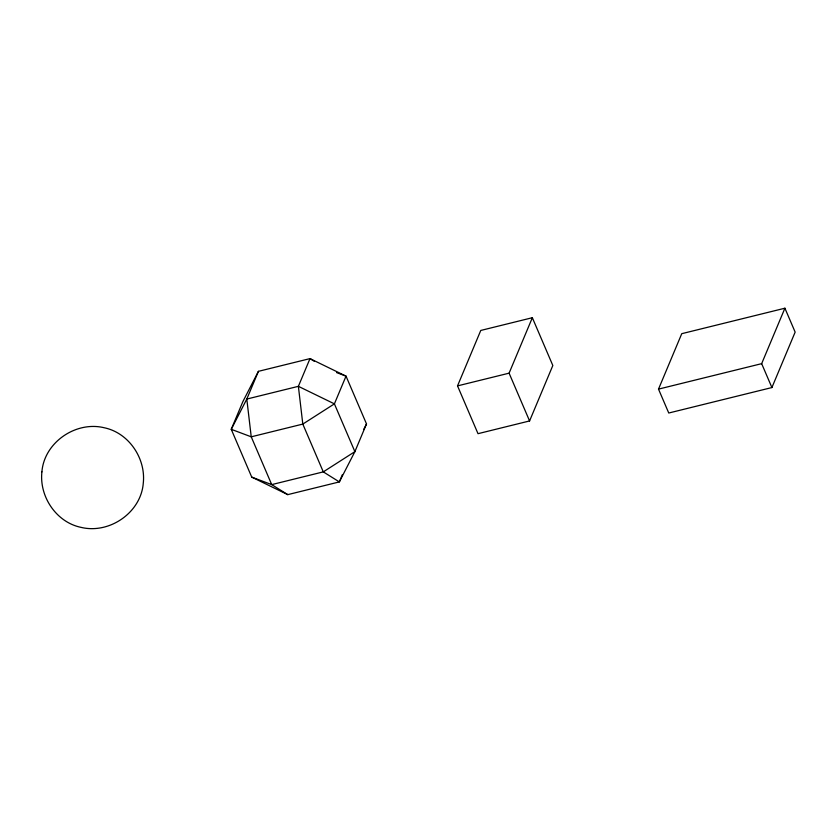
<?xml version="1.0" encoding="UTF-8"?>
<svg xmlns="http://www.w3.org/2000/svg" width="837" height="837" viewBox="0 0 837 837"><rect width="100%" height="100%" fill="white"/><g stroke="black" fill="none" stroke-linecap="round" stroke-linejoin="round"><path stroke-width="1.26" d="M258.424 371.335L246.8 399.061L231.253 429.318L251.738 477.111L287.771 494.636L339.341 481.913L354.888 451.645L366.512 423.93L346.026 376.137L310.004 358.613L258.424 371.335L242.876 401.603L231.253 429.318L251.236 436.82L302.806 424.087L334.402 403.863L346.026 376.137L336.631 372.611M342.375 474.673L339.341 481.913L323.291 471.88L302.806 424.087L298.38 386.328L310.004 358.613L314.283 361.281M457.525 385.888L480.773 330.448L532.342 317.715L552.828 365.507L529.58 420.948L478.011 433.681L457.525 385.888L509.095 373.166L532.342 317.715M658.51 389.121L681.757 333.681L784.907 308.215L795.15 332.111L771.902 387.552L668.753 413.018L658.51 389.121L761.66 363.656L784.907 308.215M363.635 429.527L366.512 423.93M251.738 477.111L271.711 484.613L287.771 494.636M761.66 363.656L771.902 387.552M509.095 373.166L529.58 420.948M41.902 471.848C39.151 496.613 56.33 522.278 81.011 527.362C109.365 534.278 140.961 512.662 143.273 483.252C146.025 458.477 128.856 432.823 104.165 427.738C75.811 420.823 44.215 442.438 41.902 471.848M354.888 451.645L323.291 471.88L271.711 484.613L251.236 436.82L246.8 399.061L298.38 386.328L334.402 403.863L354.888 451.645"/></g></svg>
